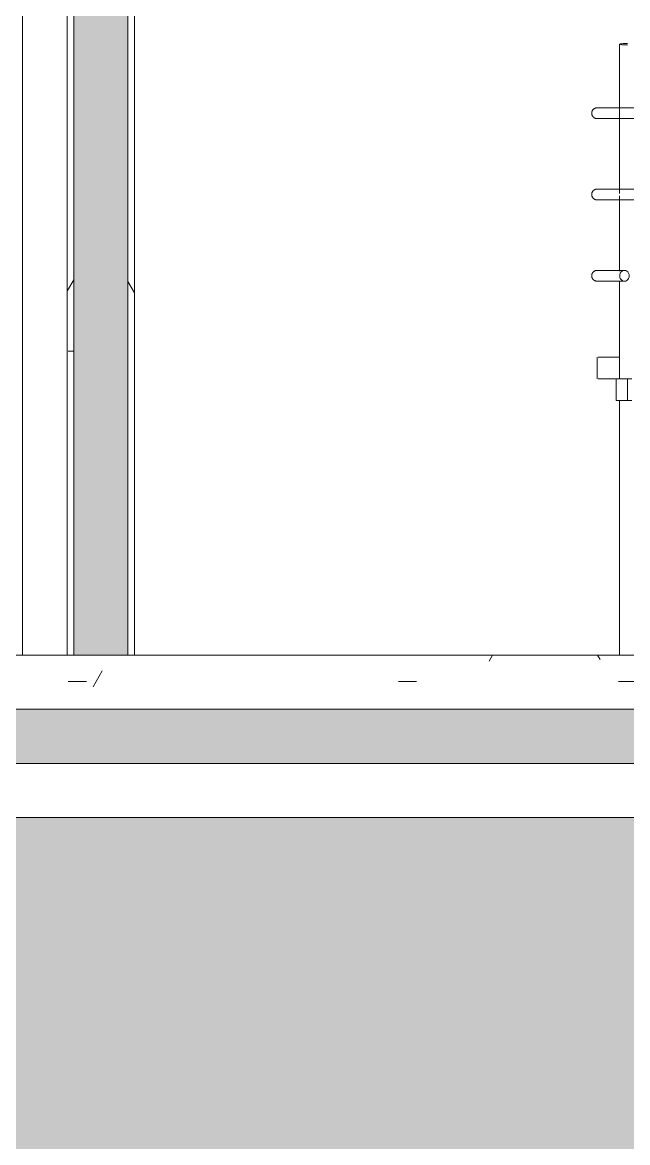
# Model space of a CAD drawing. Header units: millimetres. Extents: x -19779 to 53254, y -11975 to 15500.
# Drawn here: x 42143 to 43260, y -900 to 1168 of the extents above; entities that cross this region are included whole.
import ezdxf

# ---------------------------------------------------------------- set-up
doc = ezdxf.new("R2010")
doc.units = ezdxf.units.MM
for name, color, linetype, lineweight in [('A-DETL-GENF', 92, 'Continuous', 9), ('A-DETL-THIN', 151, 'Continuous', 9), ('A-FLOR-FNSH', 192, 'Continuous', 35), ('A-FLOR-MCUT', 51, 'Continuous', 9), ('A-FLOR-PATT', 8, 'Continuous', 35), ('A-WALL', 113, 'Continuous', 9), ('A-WALL-FNSH', 113, 'Continuous', 25), ('A-WALL-PATT', 111, 'Continuous', 25), ('I-FURN-PNLS', 30, 'Continuous', 9), ('I-WALL', 2, 'Continuous', 9)]:
    doc.layers.add(name, color=color, linetype=linetype, lineweight=lineweight)
pattern_1 = [(0, (19874.81, -1675), (812.8, 203.2), [33.528, -576.072, 33.528, -576.072, -3251.2]), (0, (19874.81, -1675), (812.8, 203.2), [-1219.2, 33.528, -1185.672, 33.528, -576.072, -1422.4]), (0, (19874.81, -1675), (812.8, 203.2), [-3048, 33.528, -372.872, 33.528, -982.472]), (120, (20179.61, -1573.4), (-582.3764, 602.3054), [33.528, -576.072, 33.528, -3827.272]), (120, (20179.61, -1573.4), (-582.3764, 602.3054), [-643.128, -576.072, 33.528, -1185.672, -2032]), (120, (20179.61, -1573.4), (-582.3764, 602.3054), [-2438.4, 33.528, -576.072, 33.528, -1388.872]), (120, (20179.61, -1573.4), (-582.3764, 602.3054), [-3081.528, -372.872, 33.528, -982.472]), (240, (20281.21, -1167), (-230.4236, -805.5054), [33.528, -576.072, 33.528, -3827.272]), (240, (20281.21, -1167), (-230.4236, -805.5054), [-643.128, -576.072, 33.528, -1185.672, -2032]), (240, (20281.21, -1167), (-230.4236, -805.5054), [-2438.4, 33.528, -576.072, 33.528, -1388.872]), (240, (20281.21, -1167), (-230.4236, -805.5054), [-3081.528, -372.872, 33.528, -982.472])]

# ---------------------------------------------------------------- blocks, each defined once
blk = doc.blocks.new('Table Dining 4 Seater-Circular - 1200 mm dia-177582-Section 1')
at = {"layer": 'I-FURN-PNLS'}
for p, q in [((43245.2, 1127.4), (43245.2, 851.9)), ((43245.2, 847.8), (43245.2, 708.8)), ((43245.2, 690.9), (43245.2, 509.7)), ((43204.1, 549.7), (43204.1, 509.7)), ((43205.6, 549.7), (43244.9, 549.7)), ((43238.1, 509.7), (43205.6, 509.7)), ((43238.8, 509.7), (43249.6, 509.7)), ((43238.8, 469.7), (43238.8, 509.7)), ((43250.4, 509.7), (43260, 509.7)), ((43260, 509.7), (43267.8, 509.7)), ((43260, 469.7), (43260, 509.7)), ((43249.6, 469.7), (43238.8, 469.7)), ((43245.2, 469.7), (43245.2, 0)), ((43260, 469.7), (43249.6, 469.7)), ((43268.2, 469.7), (43260, 469.7)), ((43260.2, 0), (43245.2, 0)), ((43275.2, 0), (43260.2, 0))]:
    blk.add_line(p, q, dxfattribs=at)
at = {"layer": 'I-FURN-PNLS', "flags": 128}
for points in [[(43193.9, 1000), (43193.9, 1000.4), (43193.9, 1000.8), (43194, 1001.2), (43194, 1001.6), (43194.1, 1002), (43194.2, 1002.4), (43194.3, 1002.8), (43194.4, 1003.1), (43194.5, 1003.5), (43194.7, 1003.9), (43194.9, 1004.3), (43195, 1004.6), (43195.2, 1005), (43195.4, 1005.3), (43195.6, 1005.6), (43195.9, 1006), (43196.1, 1006.3), (43196.4, 1006.6), (43196.7, 1006.9), (43196.9, 1007.2), (43197.2, 1007.4), (43197.5, 1007.7), (43197.8, 1008), (43198.2, 1008.2), (43198.5, 1008.4), (43198.8, 1008.6), (43199.2, 1008.8), (43199.5, 1009), (43199.9, 1009.2), (43200.3, 1009.3), (43200.7, 1009.5), (43201, 1009.6), (43201.4, 1009.7), (43201.8, 1009.8), (43202.2, 1009.9), (43202.6, 1009.9), (43203, 1010), (43203.4, 1010), (43203.8, 1010), (43203.9, 1010)], [(43203.9, 990), (43203.5, 990), (43203.1, 990), (43202.7, 990.1), (43202.3, 990.1), (43201.9, 990.2), (43201.5, 990.3), (43201.1, 990.4), (43200.8, 990.5), (43200.4, 990.6), (43200, 990.8), (43199.6, 991), (43199.3, 991.1), (43198.9, 991.3), (43198.6, 991.5), (43198.3, 991.7), (43197.9, 992), (43197.6, 992.2), (43197.3, 992.5), (43197, 992.8), (43196.7, 993), (43196.5, 993.3), (43196.2, 993.6), (43195.9, 993.9), (43195.7, 994.3), (43195.5, 994.6), (43195.3, 994.9), (43195.1, 995.3), (43194.9, 995.6), (43194.7, 996), (43194.6, 996.4), (43194.4, 996.8), (43194.3, 997.1), (43194.2, 997.5), (43194.1, 997.9), (43194, 998.3), (43194, 998.7), (43193.9, 999.1), (43193.9, 999.5), (43193.9, 999.9), (43193.9, 1000)], [(43284.7, 1010), (43274.8, 1010), (43265.4, 1010), (43256.7, 1010), (43248.6, 1010), (43241.1, 1010), (43234.3, 1010), (43228.1, 1010), (43222.7, 1010), (43217.9, 1010), (43213.8, 1010), (43210.4, 1010), (43207.7, 1010), (43205.7, 1010), (43204.5, 1010), (43203.9, 1010), (43203.9, 1010)], [(43203.9, 1010), (43204.3, 1010), (43205.3, 1010), (43207.1, 1010), (43209.6, 1010), (43212.8, 1010), (43216.7, 1010), (43221.3, 1010), (43226.6, 1010), (43232.6, 1010), (43239.2, 1010), (43245.2, 1010)], [(43245.2, 990), (43241.1, 990), (43234.3, 990), (43228.1, 990), (43222.7, 990), (43217.9, 990), (43213.8, 990), (43210.4, 990), (43207.7, 990), (43205.7, 990), (43204.5, 990), (43203.9, 990), (43203.9, 990)], [(43203.9, 990), (43204.3, 990), (43205.3, 990), (43207.1, 990), (43209.6, 990), (43212.8, 990), (43216.7, 990), (43221.3, 990), (43226.6, 990), (43232.6, 990), (43239.2, 990), (43246.5, 990), (43254.4, 990), (43263, 990), (43272.2, 990), (43282, 990), (43284.7, 990)], [(43193.9, 850), (43193.9, 850.4), (43193.9, 850.8), (43194, 851.2), (43194, 851.6), (43194.1, 852), (43194.2, 852.4), (43194.3, 852.8), (43194.4, 853.1), (43194.5, 853.5), (43194.7, 853.9), (43194.9, 854.3), (43195, 854.6), (43195.2, 855), (43195.4, 855.3), (43195.6, 855.6), (43195.9, 856), (43196.1, 856.3), (43196.4, 856.6), (43196.7, 856.9), (43196.9, 857.2), (43197.2, 857.4), (43197.5, 857.7), (43197.8, 858), (43198.2, 858.2), (43198.5, 858.4), (43198.8, 858.6), (43199.2, 858.8), (43199.5, 859), (43199.9, 859.2), (43200.3, 859.3), (43200.7, 859.5), (43201, 859.6), (43201.4, 859.7), (43201.8, 859.8), (43202.2, 859.9), (43202.6, 859.9), (43203, 860), (43203.4, 860), (43203.8, 860), (43203.9, 860)], [(43203.9, 840), (43203.5, 840), (43203.1, 840), (43202.7, 840.1), (43202.3, 840.1), (43201.9, 840.2), (43201.5, 840.3), (43201.1, 840.4), (43200.8, 840.5), (43200.4, 840.6), (43200, 840.8), (43199.6, 841), (43199.3, 841.1), (43198.9, 841.3), (43198.6, 841.5), (43198.3, 841.7), (43197.9, 842), (43197.6, 842.2), (43197.3, 842.5), (43197, 842.8), (43196.7, 843), (43196.5, 843.3), (43196.2, 843.6), (43195.9, 843.9), (43195.7, 844.3), (43195.5, 844.6), (43195.3, 844.9), (43195.1, 845.3), (43194.9, 845.6), (43194.7, 846), (43194.6, 846.4), (43194.4, 846.8), (43194.3, 847.1), (43194.2, 847.5), (43194.1, 847.9), (43194, 848.3), (43194, 848.7), (43193.9, 849.1), (43193.9, 849.5), (43193.9, 849.9), (43193.9, 850)], [(43273.9, 860), (43264.6, 860), (43255.9, 860), (43247.9, 860), (43240.5, 860), (43233.7, 860), (43227.6, 860), (43222.2, 860), (43217.5, 860), (43213.5, 860), (43210.1, 860), (43207.5, 860), (43205.6, 860), (43204.4, 860), (43203.9, 860), (43203.9, 860)], [(43203.9, 860), (43204.3, 860), (43205.3, 860), (43207.1, 860), (43209.6, 860), (43212.8, 860), (43216.7, 860), (43221.3, 860), (43226.6, 860), (43232.6, 860), (43239.2, 860), (43245.2, 860)], [(43245.2, 840), (43240.5, 840), (43233.7, 840), (43227.6, 840), (43222.2, 840), (43217.5, 840), (43213.5, 840), (43210.1, 840), (43207.5, 840), (43205.6, 840), (43204.4, 840), (43203.9, 840), (43203.9, 840)], [(43203.9, 840), (43204.3, 840), (43205.3, 840), (43207.1, 840), (43209.6, 840), (43212.8, 840), (43216.7, 840), (43221.3, 840), (43226.6, 840), (43232.6, 840), (43239.2, 840), (43246.5, 840), (43254.4, 840), (43263, 840), (43272.2, 840), (43273.9, 840)], [(43193.9, 700), (43193.9, 700.4), (43193.9, 700.8), (43194, 701.2), (43194, 701.6), (43194.1, 702), (43194.2, 702.4), (43194.3, 702.8), (43194.4, 703.1), (43194.5, 703.5), (43194.7, 703.9), (43194.9, 704.3), (43195, 704.6), (43195.2, 705), (43195.4, 705.3), (43195.6, 705.6), (43195.9, 706), (43196.1, 706.3), (43196.4, 706.6), (43196.7, 706.9), (43196.9, 707.2), (43197.2, 707.4), (43197.5, 707.7), (43197.8, 708), (43198.2, 708.2), (43198.5, 708.4), (43198.8, 708.6), (43199.2, 708.8), (43199.5, 709), (43199.9, 709.2), (43200.3, 709.3), (43200.7, 709.5), (43201, 709.6), (43201.4, 709.7), (43201.8, 709.8), (43202.2, 709.9), (43202.6, 709.9), (43203, 710), (43203.4, 710), (43203.8, 710), (43203.9, 710)], [(43254.4, 710), (43246.5, 710), (43239.2, 710), (43232.6, 710), (43226.6, 710), (43221.3, 710), (43216.7, 710), (43212.8, 710), (43209.6, 710), (43207.1, 710), (43205.3, 710), (43204.3, 710), (43203.9, 710)], [(43203.9, 710), (43204.3, 710), (43205.3, 710), (43207.1, 710), (43209.6, 710), (43212.8, 710), (43216.7, 710), (43221.3, 710), (43226.6, 710), (43232.6, 710), (43239.2, 710), (43245.4, 710)], [(43203.9, 690), (43203.5, 690), (43203.1, 690), (43202.7, 690.1), (43202.3, 690.1), (43201.9, 690.2), (43201.5, 690.3), (43201.1, 690.4), (43200.8, 690.5), (43200.4, 690.6), (43200, 690.8), (43199.6, 691), (43199.3, 691.1), (43198.9, 691.3), (43198.6, 691.5), (43198.3, 691.7), (43197.9, 692), (43197.6, 692.2), (43197.3, 692.5), (43197, 692.8), (43196.7, 693), (43196.5, 693.3), (43196.2, 693.6), (43195.9, 693.9), (43195.7, 694.3), (43195.5, 694.6), (43195.3, 694.9), (43195.1, 695.3), (43194.9, 695.6), (43194.7, 696), (43194.6, 696.4), (43194.4, 696.8), (43194.3, 697.1), (43194.2, 697.5), (43194.1, 697.9), (43194, 698.3), (43194, 698.7), (43193.9, 699.1), (43193.9, 699.5), (43193.9, 699.9), (43193.9, 700)], [(43245.4, 690), (43239.2, 690), (43232.6, 690), (43226.6, 690), (43221.3, 690), (43216.7, 690), (43212.8, 690), (43209.6, 690), (43207.1, 690), (43205.3, 690), (43204.3, 690), (43203.9, 690)], [(43203.9, 690), (43204.3, 690), (43205.3, 690), (43207.1, 690), (43209.6, 690), (43212.8, 690), (43216.7, 690), (43221.3, 690), (43226.6, 690), (43232.6, 690), (43239.2, 690), (43246.5, 690), (43254.4, 690)]]:
    blk.add_lwpolyline(points, dxfattribs=at)
at = {"layer": 'I-FURN-PNLS'}
for centre, major_axis, ratio, start_param, end_param in [((43260.2, 1127.4), (15, 0), 0.087156, 1.570796, 4.712389), ((43260.2, 1127.4), (15, 0), 0.087156, 1.570796, 3.141593), ((43254.4, 700), (0, 10), 0.887011, 4.712389, 7.853982), ((43254.4, 700), (0, 10), 0.887011, 1.570796, 4.712389)]:
    blk.add_ellipse(centre, major_axis=major_axis, ratio=ratio, start_param=start_param, end_param=end_param, dxfattribs=at)

msp = doc.modelspace()

# ---------------------------------------------------------------- hatches: boundary and pattern name
at = {"layer": 'A-DETL-GENF'}
h = msp.add_hatch(dxfattribs=at)
h.set_pattern_fill('FP_4', style=0, pattern_type=2)
h.set_pattern_definition([(0, (19874.8, -1675), (635, 635), [635, -635]), (0, (19874.8, -1436.9), (635, 635), [635, -635]), (0, (19874.8, -1198.75), (635, 635), [635, -635]), (90, (19954.2, -1119.4), (-635, 635), [635, -635]), (90, (20192.3, -1119.4), (-635, 635), [635, -635]), (90, (20430.44, -1119.4), (-635, 635), [635, -635])])
h.paths.add_polyline_path([(50342.8, -3800), (50342.8, -300), (37556.5, -300), (37556.5, -3350), (2048.1, -3350), (2048.1, -1100), (-859.9, -1100), (-859.9, -900), (-11603.1, -900), (-11603.1, -400), (-14319.3, -400), (-14319.3, -300), (-19778.9, -300.7), (-19778.9, -3800), (47203, -3800)], flags=0)
at = {"layer": 'A-FLOR-PATT', "lineweight": 9}
h = msp.add_hatch(dxfattribs=at)
h.set_pattern_fill('FP_2', color=256, style=0, pattern_type=2)
h.set_pattern_definition(pattern_1)
h.paths.add_polyline_path([(31904.5, -100), (50130.8, -100), (50130.8, 0), (31904.5, 0)], flags=0)
at = {"layer": 'A-FLOR-PATT'}
msp.add_hatch(color=256, dxfattribs=at).paths.add_polyline_path([(49595.2, -200), (50130.8, -200), (50130.8, -100), (31904.5, -100), (31904.5, -200), (48399.1, -200)], flags=0)
at = {"layer": 'A-WALL-PATT', "lineweight": 9}
h = msp.add_hatch(dxfattribs=at)
h.set_pattern_fill('FP_2', color=256, style=0, pattern_type=2)
h.set_pattern_definition(pattern_1)
h.paths.add_polyline_path([(42225.5, 0), (42237.5, 0), (42237.5, 3000), (42225.5, 3000), (42225.5, 738.6)], flags=0)
at = {"layer": 'A-WALL-PATT'}
msp.add_hatch(color=256, dxfattribs=at).paths.add_polyline_path([(42237.5, 0), (42337.5, 0), (42337.5, 3000), (42237.5, 3000), (42237.5, 738.6)], flags=0)
at = {"layer": 'A-WALL-PATT', "lineweight": 9}
h = msp.add_hatch(dxfattribs=at)
h.set_pattern_fill('FP_2', color=256, style=0, pattern_type=2)
h.set_pattern_definition(pattern_1)
h.paths.add_polyline_path([(42337.5, 0), (42349.5, 0), (42349.5, 3000), (42337.5, 3000), (42337.5, 738.6)], flags=0)

# ---------------------------------------------------------------- linework, layer by layer
at = {"layer": 'A-DETL-THIN'}
msp.add_line((50342.8, -300), (37556.5, -300), dxfattribs=at)
at = {"layer": 'A-FLOR-FNSH', "color": 1, "lineweight": 18}
msp.add_line((43245.2, 0), (31904.5, 0), dxfattribs=at)
at = {"layer": 'A-FLOR-MCUT'}
for p, q in [((50130.8, -100), (31904.5, -100)), ((50130.8, -200), (31904.5, -200))]:
    msp.add_line(p, q, dxfattribs=at)
at = {"layer": 'A-WALL'}
for p, q in [((42237.5, 3000), (42237.5, 0)), ((42337.5, 3000), (42337.5, 0))]:
    msp.add_line(p, q, dxfattribs=at)
at = {"layer": 'A-WALL-FNSH', "color": 5, "lineweight": 18}
for p, q in [((42225.5, 3000), (42225.5, 0)), ((42349.5, 0), (42349.5, 3000))]:
    msp.add_line(p, q, dxfattribs=at)
at = {"layer": 'I-WALL'}
msp.add_line((42142.8, 2000), (42142.8, 0), dxfattribs=at)

# ---------------------------------------------------------------- block references
at = {"layer": 'I-FURN-PNLS'}
msp.add_blockref('Table Dining 4 Seater-Circular - 1200 mm dia-177582-Section 1', (0, 0), dxfattribs=at)

doc.saveas('drawing.dxf')
